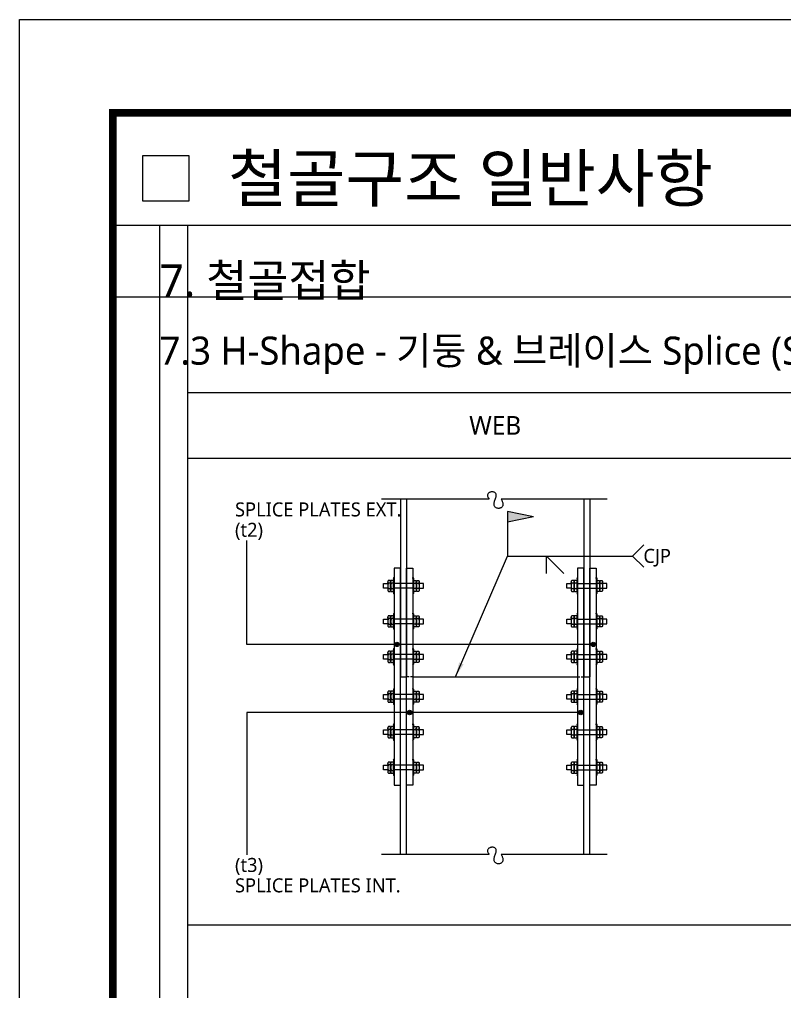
# Model space of a CAD drawing. Header units: millimetres. Extents: x 286090 to 357205, y -16350 to 13350.
# Drawn here: x 315205 to 323397, y 2947 to 13350 of the extents above; entities that cross this region are included whole.
import ezdxf
from ezdxf.enums import TextEntityAlignment as Align

# ---------------------------------------------------------------- set-up
doc = ezdxf.new("R2010")
doc.units = ezdxf.units.MM
doc.header["$LTSCALE"] = 100
doc.linetypes.add('HIDDEN', pattern=[9.525, 6.35, -3.175])
doc.linetypes.add('HIDDEN(DK)', pattern=[3.75, 2.5, -1.25])
for name, color, linetype in [('AA-XXXX', 2, 'Continuous'), ('OMM-000-FORM', 7, 'Continuous'), ('OMM-020-NOTE', 7, 'Continuous'), ('OMM-030-DIM', 7, 'Continuous'), ('OMM-310-STL B&G', 3, 'Continuous')]:
    doc.layers.add(name, color=color, linetype=linetype)
doc.layers.add('DEFPOINT', color=144, linetype='Continuous', plot=False)
doc.layers.add('NOPLOT1', color=171, linetype='Continuous', plot=False)
doc.styles.add('OMM', font='malgun.ttf')

# ---------------------------------------------------------------- blocks, each defined once
blk = doc.blocks.new('XR_FORM')
at = {"layer": 'DEFPOINT'}
blk.add_lwpolyline([(0, 297), (420, 297), (420, 0), (0, 0)], close=True, dxfattribs=at)
at = {"layer": 'OMM-000-FORM', "const_width": 0.8}
blk.add_lwpolyline([(410, 10), (10, 10), (10, 287), (410, 287)], close=True, dxfattribs=at)
blk = doc.blocks.new('zw$4775')
at = {"layer": 'AA-XXXX'}
for p, q in [((9, 6), (9, 0)), ((168, 6), (9, 6)), ((168, 6), (177, 0)), ((168, 6), (168, 0))]:
    blk.add_line(p, q, dxfattribs=at)
for points in [[(63, 69), (63, 114), (113, 114), (113, 69)], [(59, 61), (57, 63), (55, 65), (52, 67), (49, 68), (47, 69), (44, 69)], [(59, 30), (57, 32), (55, 34), (52, 36), (49, 37), (47, 37), (44, 38)], [(118, 37), (118, 61), (114, 63), (110, 65), (106, 66), (102, 67), (98, 68), (95, 69), (92, 69), (88, 69), (83, 69), (79, 68), (73, 67), (68, 65), (64, 64), (62, 62), (60, 61), (59, 61), (59, 38)], [(118, 6), (118, 29), (114, 32), (110, 33), (106, 35), (102, 36), (98, 37), (95, 37), (92, 38), (88, 37), (83, 37), (79, 37), (73, 35), (68, 34), (64, 32), (62, 31), (60, 30), (59, 30), (59, 6)]]:
    blk.add_lwpolyline(points, dxfattribs=at)
for points in [[(9, 6), (9, 0), (0, 0)], [(148, 38), (148, 61), (146, 63), (144, 65), (143, 66), (140, 67), (138, 68), (136, 69), (134, 69), (133, 69), (44, 69), (40, 69), (38, 68), (36, 67), (34, 66), (31, 64), (30, 62), (29, 61), (29, 38)], [(148, 6), (148, 29), (146, 32), (144, 33), (143, 35), (140, 36), (138, 37), (136, 37), (134, 38), (133, 38), (44, 38), (40, 37), (38, 36), (36, 36), (34, 35), (31, 32), (30, 31), (29, 30), (29, 6)], [(168, 6), (168, 0), (177, 0)]]:
    blk.add_lwpolyline(points, close=True, dxfattribs=at)
for points in [[(118, 61, -0.009134), (119, 63, -0.015912), (120, 64, -0.003016), (122, 66, -0.01764), (123, 66, -0.026829), (124, 67, -0.01947), (125, 67, -0.020197), (126, 68, -0.020841), (128, 68, -0.020331), (128, 69, -0.005714), (131, 69, -0.0344), (132, 69, -0.019885), (133, 69)], [(118, 30, -0.009134), (119, 31, -0.015912), (120, 32, -0.003016), (122, 34, -0.01764), (123, 34, -0.026829), (124, 35, -0.01947), (125, 36, -0.020197), (126, 36, -0.020841), (128, 37, -0.020331), (128, 37, -0.005714), (130, 37, -0.0344), (131, 38, -0.019885), (133, 38)]]:
    blk.add_lwpolyline(points, format="xyb", dxfattribs=at)
blk = doc.blocks.new('zw$12D2')
at = {"layer": 'OMM-030-DIM'}
h = blk.add_hatch(color=4, dxfattribs=at)
edge = h.paths.add_edge_path()
edge.add_ellipse((18.2, 18.2), major_axis=(18.2, 0), ratio=1, start_angle=0, end_angle=360)
at = {"layer": 'OMM-030-DIM', "color": 4}
blk.add_circle((18.2, 18.2, 60), 18.2, dxfattribs=at)

msp = doc.modelspace()

# ---------------------------------------------------------------- hatches: boundary and pattern name
at = {"layer": 'OMM-030-DIM'}
msp.add_hatch(color=4, dxfattribs=at).paths.add_polyline_path([(320430.1, 8084.2), (320430.1, 7970), (320710.8, 8027.1)])

# ---------------------------------------------------------------- linework, layer by layer
at = {"layer": 'AA-XXXX', "linetype": 'HIDDEN', "ltscale": 2}
for p, q in [((319422.8, 7312.6, -60), (319217.5, 7312.6, -60)), ((321174.7, 7312.6, -60), (321380, 7312.6, -60)), ((319422.8, 7262.6, -60), (319217.5, 7262.6, -60)), ((321174.7, 7262.6, -60), (321380, 7262.6, -60)), ((319422.8, 6933.3, -60), (319217.5, 6933.3, -60)), ((319422.8, 6883.3, -60), (319217.5, 6883.3, -60)), ((321174.7, 6933.3, -60), (321380, 6933.3, -60)), ((321174.7, 6883.3, -60), (321380, 6883.3, -60)), ((319422.8, 6553.9, -60), (319217.5, 6553.9, -60)), ((319422.8, 6503.9, -60), (319217.5, 6503.9, -60)), ((321174.7, 6553.9, -60), (321380, 6553.9, -60)), ((321174.7, 6503.9, -60), (321380, 6503.9, -60)), ((319422.8, 6127, -60), (319217.5, 6127, -60)), ((319422.8, 6077, -60), (319217.5, 6077, -60)), ((321174.7, 6127, -60), (321380, 6127, -60)), ((321174.7, 6077, -60), (321380, 6077, -60)), ((319422.8, 5747.7, -60), (319217.5, 5747.7, -60)), ((321174.7, 5747.7, -60), (321380, 5747.7, -60)), ((319422.8, 5697.7, -60), (319217.5, 5697.7, -60)), ((321174.7, 5697.7, -60), (321380, 5697.7, -60)), ((319422.8, 5368.3, -60), (319217.5, 5368.3, -60)), ((319422.8, 5318.3, -60), (319217.5, 5318.3, -60)), ((321174.7, 5368.3, -60), (321380, 5368.3, -60)), ((321174.7, 5318.3, -60), (321380, 5318.3, -60))]:
    msp.add_line(p, q, dxfattribs=at)
at = {"layer": 'NOPLOT1'}
for p, q in [((316704.7, 11149.9, -60), (316704.7, -15350.1, -60)), ((317004.7, 11149.9, -60), (317004.7, -15350.1, -60)), ((316204.7, 10380.9, -60), (352204.7, 10380.9, -60))]:
    msp.add_line(p, q, dxfattribs=at)
at = {"layer": 'OMM-000-FORM'}
msp.add_line((316204.7, 11149.9, -60), (352204.7, 11149.9, -60), dxfattribs=at)
at = {"layer": 'OMM-020-NOTE', "elevation": -60}
msp.add_lwpolyline([(317016.8, 11894.9), (317016.8, 11404.9), (316526.8, 11404.9), (316526.8, 11894.9)], close=True, dxfattribs=at)
at = {"layer": 'OMM-030-DIM'}
for p, q in [((317004.7, 9355.9, -60), (351904.7, 9355.9, -60)), ((317004.7, 8655.9, -60), (351904.7, 8655.9, -60)), ((317004.7, 3661.4, -60), (351904.7, 3661.4, -60))]:
    msp.add_line(p, q, dxfattribs=at)
at = {"layer": 'OMM-030-DIM', "color": 4}
for p, q in [((320430.1, 8084.2), (320430.1, 7607.1)), ((320710.8, 8027.1), (320430.1, 8084.2)), ((320710.8, 8027.1), (320430.1, 7970)), ((320849.6, 7422.1, -60), (320849.6, 7607.1, -60)), ((320849.6, 7607.1, -60), (321034.6, 7422.1, -60))]:
    msp.add_line(p, q, dxfattribs=at)
at = {"layer": 'OMM-030-DIM', "elevation": -60}
msp.add_lwpolyline([(317004.7, 9355.9), (317004.7, 3661.4)], dxfattribs=at)
at = {"layer": 'OMM-030-DIM', "color": 4, "elevation": -60}
for points in [[(321497.7, 8217.1), (320363, 8217.1), (320366.5, 8210.7), (320369.4, 8205), (320372.9, 8197.3), (320375.1, 8192), (320378.2, 8183.2), (320380.1, 8176.9), (320381.5, 8169.6), (320382.2, 8162.9), (320382.2, 8156), (320381.3, 8150.8), (320379.7, 8145.4), (320377.3, 8140), (320373.5, 8134.7), (320369.9, 8130.7), (320365.2, 8126.6), (320361.9, 8124.5), (320356.8, 8121.7), (320351.8, 8119.5), (320346.4, 8118.1), (320340.1, 8117.1), (320333.9, 8116.6), (320329.3, 8117.1), (320322.8, 8118.2), (320316.9, 8119.8), (320309.8, 8123), (320304.5, 8126.4), (320299.3, 8130.8), (320295.3, 8135), (320290.6, 8142.4), (320288.8, 8147.2), (320286.8, 8155.5), (320286.3, 8164.3), (320286.9, 8172.1), (320288.7, 8180.4), (320290.6, 8187.8), (320292.9, 8195.3), (320296.7, 8206.2), (320299.3, 8213.7), (320302.6, 8223.1), (320305.7, 8232.7), (320308.3, 8242.4), (320309.9, 8251.5), (320310.3, 8259.2), (320308.8, 8269.6), (320306, 8276.5), (320302.9, 8281.3), (320299.1, 8285), (320294.6, 8288.2), (320287.5, 8291.7), (320283.9, 8292.8), (320277.2, 8294.1), (320269.6, 8294.6), (320263.7, 8294.4), (320258.8, 8293.8), (320254.3, 8292.9), (320246.5, 8290.8), (320240.3, 8288.5), (320235.3, 8285.8), (320230.9, 8283.1), (320226.4, 8279.1), (320222.8, 8275.3), (320219.5, 8269.2), (320217.3, 8263.9), (320217.1, 8258.4), (320217.2, 8250.9), (320217.9, 8248.3), (320220.1, 8242.2), (320221.6, 8238.1), (320223.5, 8233.7), (320226.8, 8228.8), (320229, 8225.4), (320232, 8220.9), (320234.5, 8217.1), (319080.5, 8217.1)], [(321347.8, 6661.7), (317638.7, 6661.7), (317638.7, 7773.2)], [(321888.9, 7488.4), (321770.2, 7607.1), (321888.9, 7725.8)], [(319874.7, 6315.7), (320430.1, 7607.1), (321770.2, 7607.1)], [(321215.5, 5933.5), (317638.7, 5933.5), (317638.7, 4409.9)], [(321497.7, 4414.3), (320363, 4414.3), (320366.5, 4407.9), (320369.4, 4402.1), (320372.9, 4394.5), (320375.1, 4389.2), (320378.2, 4380.4), (320380.1, 4374.1), (320381.5, 4366.8), (320382.2, 4360.1), (320382.2, 4353.2), (320381.3, 4348), (320379.7, 4342.6), (320377.3, 4337.2), (320373.5, 4331.8), (320369.9, 4327.9), (320365.2, 4323.8), (320361.9, 4321.7), (320356.8, 4318.9), (320351.8, 4316.7), (320346.4, 4315.3), (320340.1, 4314.2), (320333.9, 4313.8), (320329.3, 4314.3), (320322.8, 4315.3), (320316.9, 4317), (320309.8, 4320.2), (320304.5, 4323.6), (320299.3, 4327.9), (320295.3, 4332.2), (320290.6, 4339.6), (320288.8, 4344.4), (320286.8, 4352.7), (320286.3, 4361.5), (320286.9, 4369.2), (320288.7, 4377.6), (320290.6, 4384.9), (320292.9, 4392.5), (320296.7, 4403.4), (320299.3, 4410.9), (320302.6, 4420.3), (320305.7, 4429.9), (320308.3, 4439.6), (320309.9, 4448.7), (320310.3, 4456.4), (320308.8, 4466.8), (320306, 4473.7), (320302.9, 4478.5), (320299.1, 4482.2), (320294.6, 4485.4), (320287.5, 4488.9), (320283.9, 4490), (320277.2, 4491.3), (320269.6, 4491.8), (320263.7, 4491.5), (320258.8, 4491), (320254.3, 4490.1), (320246.5, 4488), (320240.3, 4485.7), (320235.3, 4483), (320230.9, 4480.3), (320226.4, 4476.3), (320222.8, 4472.4), (320219.5, 4466.4), (320217.3, 4461), (320217.1, 4455.6), (320217.2, 4448.1), (320217.9, 4445.5), (320220.1, 4439.4), (320221.6, 4435.3), (320223.5, 4430.9), (320226.8, 4426), (320229, 4422.6), (320232, 4418.1), (320234.5, 4414.3), (319080.5, 4414.3)]]:
    msp.add_lwpolyline(points, dxfattribs=at)
at = {"layer": 'OMM-030-DIM', "color": 4}
msp.add_solid([(319912.5, 6469.5, -60), (319960.4, 6448.9, -60), (319874.7, 6315.7, -60)], dxfattribs=at)
at = {"layer": 'OMM-310-STL B&G'}
for p, q in [((319283.9, 8217.1, -60), (319283.9, 6315.7, -60)), ((319350.3, 8217.1, -60), (319350.3, 6315.7, -60)), ((321247.3, 8217.1, -60), (321247.3, 6315.7, -60)), ((321313.6, 8217.1, -60), (321313.6, 6315.7, -60)), ((319283.9, 4414.3, -60), (319283.9, 6315.7, -60)), ((319283.9, 6315.7, -60), (319350.3, 6315.7, -60)), ((319283.9, 6315.7, -60), (319350.3, 6315.7, -60)), ((319350.3, 4414.3, -60), (319350.3, 6315.7, -60)), ((319416.7, 6315.7, -60), (321180.9, 6315.7, -60)), ((319416.7, 6315.7, -60), (321180.9, 6315.7, -60)), ((321247.3, 4414.3, -60), (321247.3, 6315.7, -60)), ((321247.3, 6315.7, -60), (321313.6, 6315.7, -60)), ((321247.3, 6315.7, -60), (321313.6, 6315.7, -60)), ((321313.6, 4414.3, -60), (321313.6, 6315.7, -60))]:
    msp.add_line(p, q, dxfattribs=at)
at = {"layer": 'OMM-310-STL B&G', "linetype": 'HIDDEN(DK)', "ltscale": 0.1}
for p, q in [((319416.7, 6315.7, -60), (319350.3, 6315.7, -60)), ((319416.7, 6315.7, -60), (319350.3, 6315.7, -60)), ((321180.9, 6315.7, -60), (321247.3, 6315.7, -60)), ((321180.9, 6315.7, -60), (321247.3, 6315.7, -60))]:
    msp.add_line(p, q, dxfattribs=at)
at = {"layer": 'OMM-310-STL B&G', "color": 6, "elevation": -60}
for points in [[(319217.5, 7477.6), (319217.5, 5153.8), (319283.9, 5153.8), (319283.9, 7477.6)], [(319416.7, 7477.6), (319416.7, 5153.8), (319350.3, 5153.8), (319350.3, 7477.6)], [(321180.9, 7477.6), (321180.9, 5153.8), (321247.3, 5153.8), (321247.3, 7477.6)], [(321380, 7477.6), (321380, 5153.8), (321313.6, 5153.8), (321313.6, 7477.6)]]:
    msp.add_lwpolyline(points, close=True, dxfattribs=at)

# ---------------------------------------------------------------- block references
at = {"layer": 'OMM-000-FORM', "xscale": 100.0000000000011, "yscale": 100.0000000000011, "zscale": 200.0000000000022}
msp.add_blockref('XR_FORM', (315204.7, -16350.1, -60), dxfattribs=at)
at = {"layer": 'OMM-020-NOTE', "rotation": 90}
for p in [(319217.5, 7199.4, -60), (321180.9, 7199.4, -60), (319217.5, 6820, -60), (321180.9, 6820, -60), (319217.5, 6440.6, -60), (321180.9, 6440.6, -60), (319217.5, 6013.8, -60), (321180.9, 6013.8, -60), (319217.5, 5634.4, -60), (321180.9, 5634.4, -60), (319217.5, 5255, -60), (321180.9, 5255, -60)]:
    msp.add_blockref('zw$4775', p, dxfattribs=at)
at = {"layer": 'OMM-020-NOTE', "xscale": -1, "rotation": 270}
for p in [(319416.7, 7199.4, -60), (321380, 7199.4, -60), (319416.7, 6820, -60), (321380, 6820, -60), (319416.7, 6440.6, -60), (321380, 6440.6, -60), (319416.7, 6013.8, -60), (321380, 6013.8, -60), (319416.7, 5634.4, -60), (321380, 5634.4, -60), (319416.7, 5255, -60), (321380, 5255, -60)]:
    msp.add_blockref('zw$4775', p, dxfattribs=at)
at = {"layer": 'OMM-030-DIM', "color": 4, "xscale": 1.3, "yscale": 1.3, "zscale": 1.3}
for p in [(319223.4, 6638, -60), (321325.4, 6638, -60), (319359.1, 5909.8, -60), (321191.8, 5909.8, -60)]:
    msp.add_blockref('zw$12D2', p, dxfattribs=at)

# ---------------------------------------------------------------- texts
at = {"layer": 'OMM-020-NOTE', "style": 'OMM'}
for s, height, p in [('철골구조 일반사항', 500, (317441.4, 11649.9, -60)), ('7. 철골접합', 350, (316704.7, 10555.9, -60)), ('7.3 H-Shape - 기둥 & 브레이스 Splice (SM355/SHN355)', 300, (316704.7, 9805.9, -60)), ('SPLICE PLATES EXT.', 150, (317513.1, 8106.5, -60)), ('(t2)', 150, (317513.1, 7888.2, -60)), ('CJP', 150, (321885.5, 7609.2, -60)), ('(t3)', 150, (317513.1, 4301.7, -60)), ('SPLICE PLATES INT.', 150, (317513.1, 4083.5, -60))]:
    msp.add_text(s, height=height, dxfattribs=at).set_placement(p, align=Align.MIDDLE_LEFT)
msp.add_text('WEB', height=200, rotation=360, dxfattribs=at).set_placement((320298.8, 9005.9, -60), align=Align.MIDDLE_CENTER)

doc.saveas('drawing.dxf')
